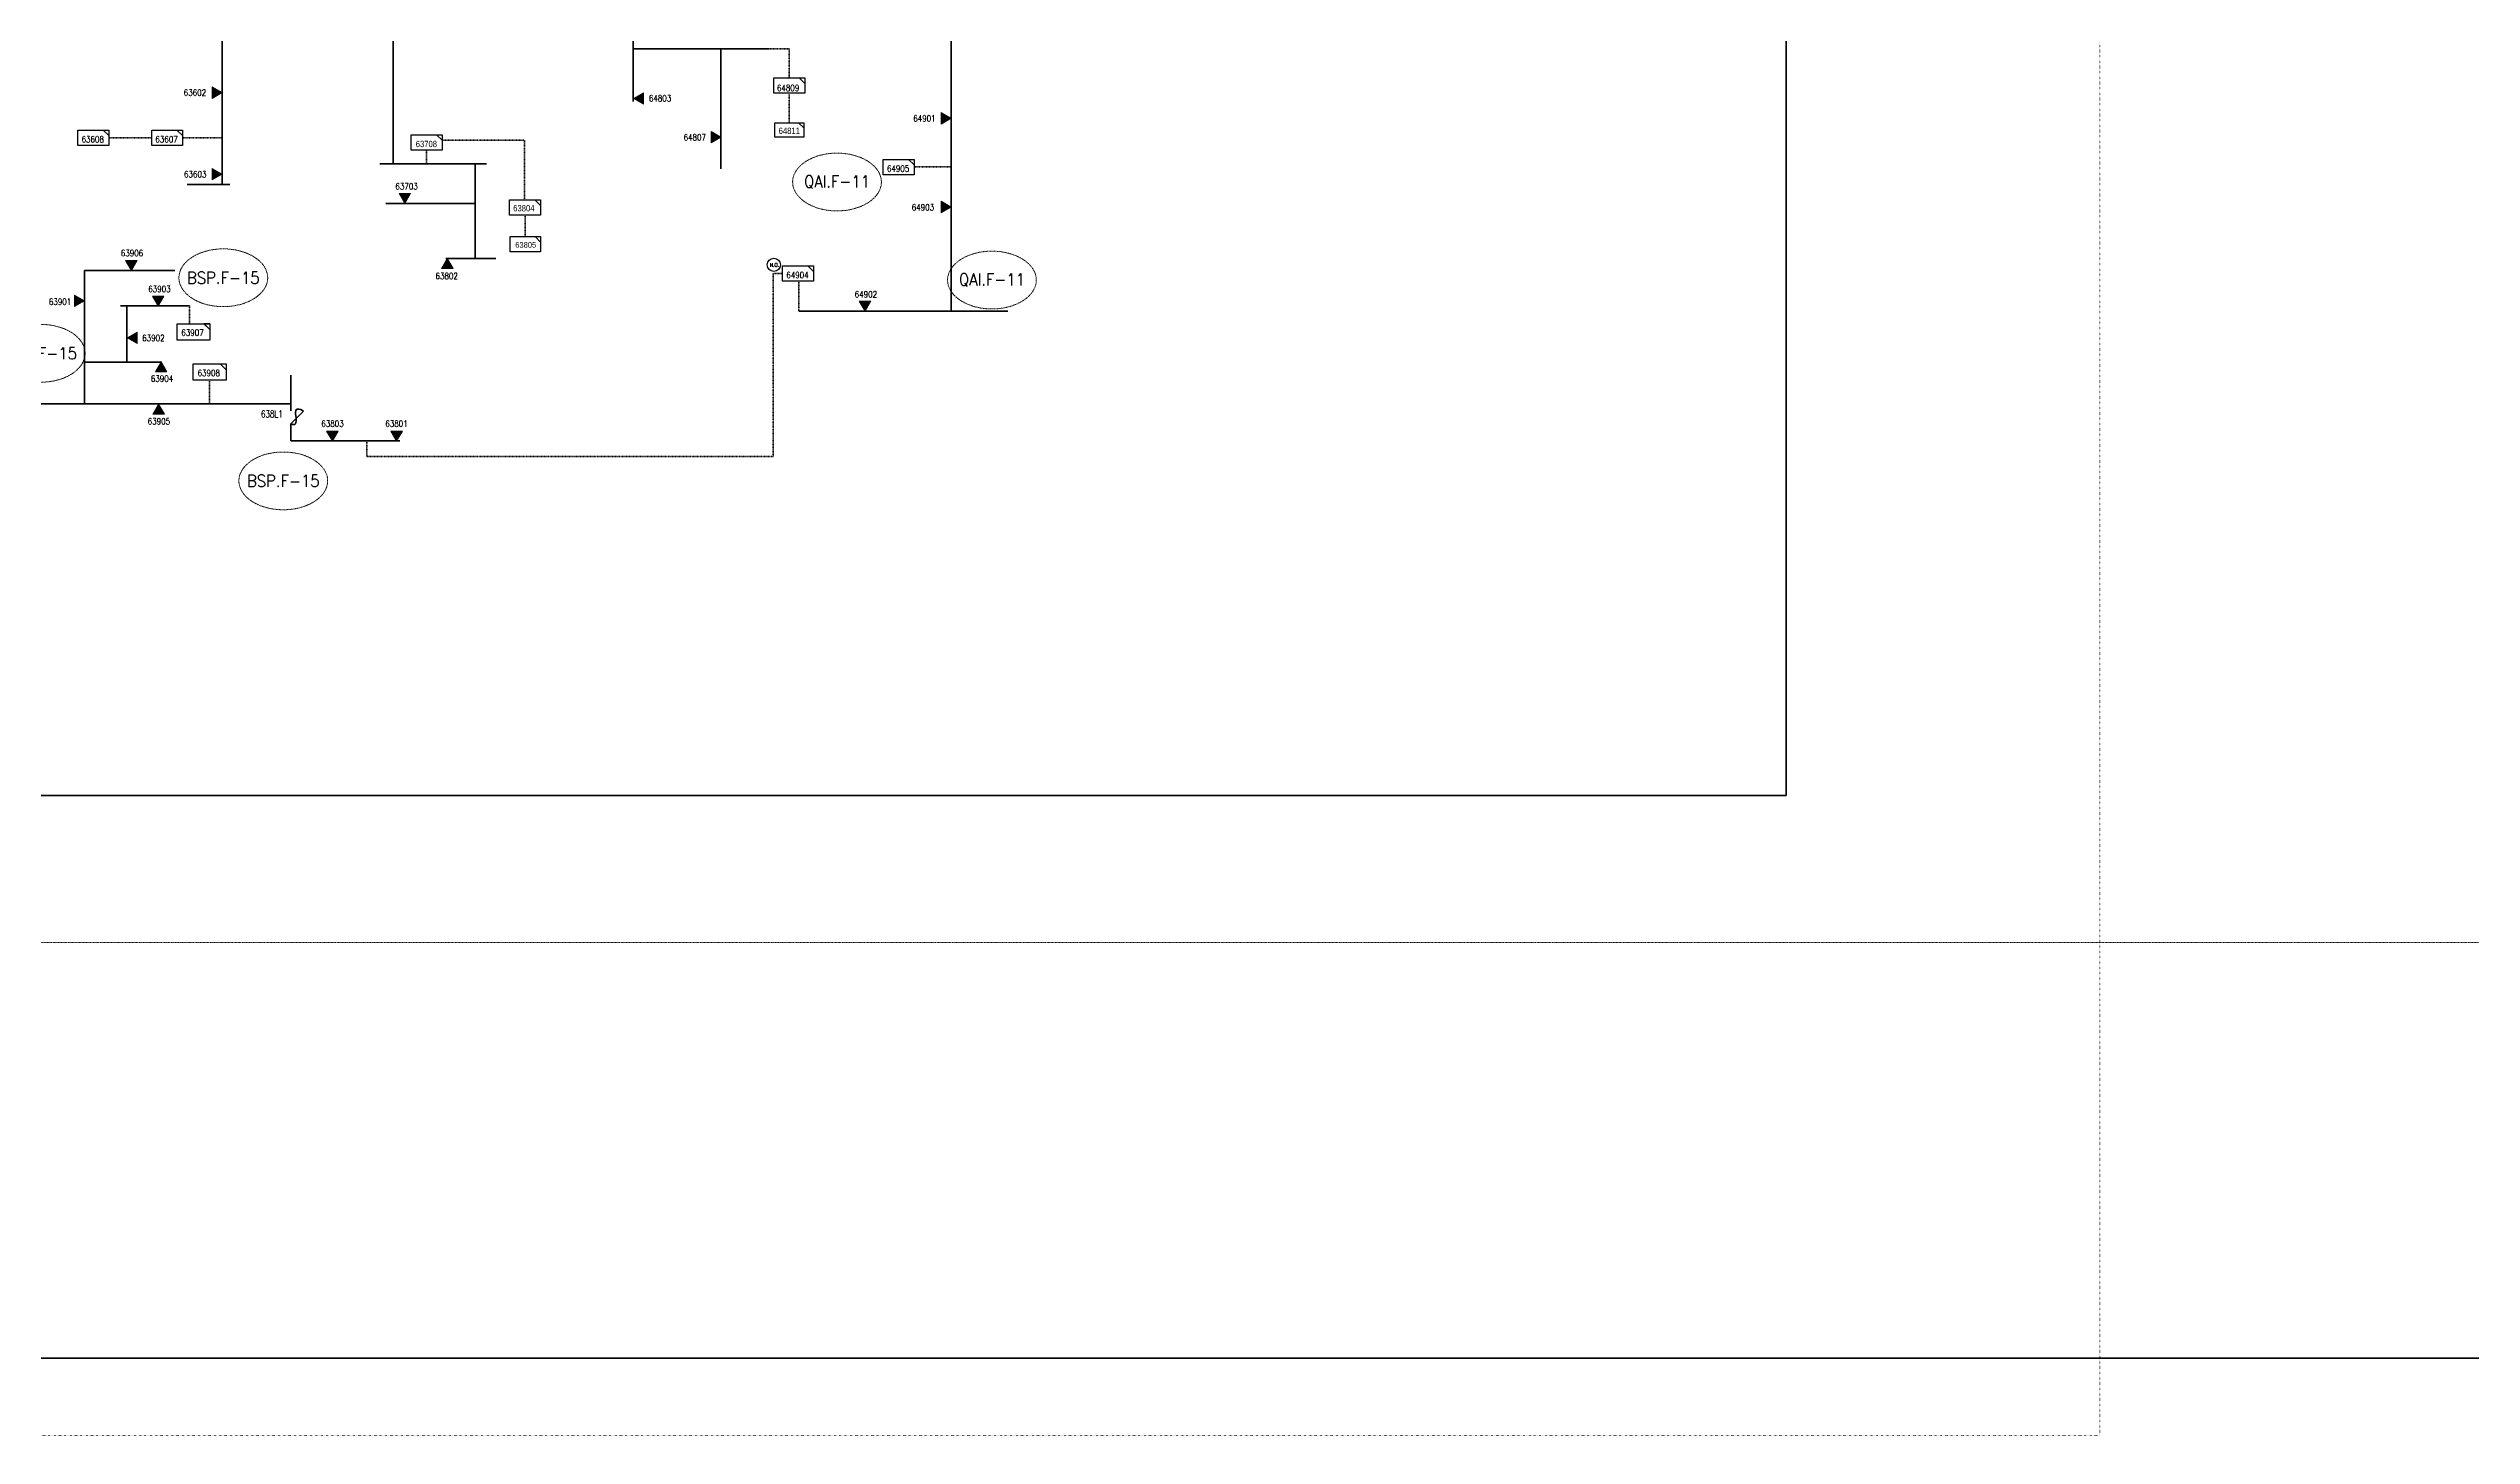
# Model space of a CAD drawing. Header units: metres. Extents: x 65984 to 144644, y -19036 to 23726.
# Drawn here: x 131934 to 133736, y 19332 to 20364 of the extents above; entities that cross this region are included whole.
import ezdxf
from ezdxf.enums import TextEntityAlignment as Align

# ---------------------------------------------------------------- set-up
doc = ezdxf.new("R2010")
doc.units = ezdxf.units.M
doc.header["$MEASUREMENT"] = 0
doc.linetypes.add('DGN Style 1', pattern=[0.6, 0, -0.6])
doc.linetypes.add('DGN Style 3', pattern=[0.013877, 0, -0.013877])
doc.layers.get('0').update_dxf_attribs({"color": 95, "lineweight": 40})
for name, color, linetype, lineweight in [('d_grid line', 7, 'DGN Style 1', 0), ('d_tf', 1, 'Continuous', 40), ('d_tf no', 6, 'Continuous', 40), ('d_ug cable', 95, 'Continuous', 40), ('d_village name', 7, 'Continuous', 40), ('fedr no', 95, 'Continuous', 40), ('O H MAIN FEEDER', 4, 'Continuous', 100), ('SW N O', 114, 'Continuous', 30)]:
    doc.layers.add(name, color=color, linetype=linetype, lineweight=lineweight)
doc.styles.add('Style-msdefault', font='msdefault.shx')
doc.styles.add('Style-STANDARD', font='STANDARD.shx')

# ---------------------------------------------------------------- blocks, each defined once
blk = doc.blocks.new('TRANS_2_1')
at = {"color": 0, "linetype": 'Continuous', "lineweight": 0, "ltscale": 500, "flags": 128}
blk.add_lwpolyline([(8668600, 4991700), (8668600, -5008300), (9500, -8300)], close=True, dxfattribs=at)
at = {"color": 0, "linetype": 'Continuous', "lineweight": 0, "ltscale": 500}
blk.add_solid([(8668600, 4991700), (8668600, -5008300), (9500, -8300)], dxfattribs=at)
blk = doc.blocks.new('FUSE01_1')
at = {"color": 0, "linetype": 'ByBlock', "lineweight": -2, "ltscale": 500}
blk.add_line((0, -8575), (0, -11275), dxfattribs=at)
at = {"color": 0, "linetype": 'ByBlock', "lineweight": -2, "ltscale": 500, "flags": 128}
blk.add_lwpolyline([(0, 25), (0, -2875), (-5600, -8475)], dxfattribs=at)
at = {"color": 0, "linetype": 'ByBlock', "lineweight": -2, "ltscale": 500}
blk.add_open_spline([(-5600, -8475), (1700, -12675), (-5800, -675), (0, -2875)], degree=3, dxfattribs=at)
blk = doc.blocks.new('TF_2_2')
at = {"layer": 'd_village name', "color": 0, "linetype": 'Continuous', "lineweight": 30, "ltscale": 500}
blk.add_line((3150, 2475), (4950, 675), dxfattribs=at)
blk.add_3dface([(-5050, 2475), (4950, 2475), (4950, -2525), (-5050, -2525)], dxfattribs=at)
blk = doc.blocks.new('*U967')
at = {"layer": 'SW N O', "color": 3, "ltscale": 0.426762}
blk.add_circle((0, 0), 16.8, dxfattribs=at)
at = {"layer": 'SW N O', "color": 3, "style": 'Style-STANDARD'}
blk.add_text('N.O.', height=9.6, dxfattribs=at).set_placement((1.7, -0.2), align=Align.MIDDLE_CENTER)
blk = doc.blocks.new('TF_1_1')
at = {"layer": 'd_village name', "color": 0, "linetype": 'Continuous', "lineweight": 30, "ltscale": 500}
blk.add_line((3150, 2475), (4950, 675), dxfattribs=at)
blk.add_3dface([(-5050, 2475), (4950, 2475), (4950, -2525), (-5050, -2525)], dxfattribs=at)
blk = doc.blocks.new('*U2227')
at = {"color": 6, "linetype": 'Continuous', "lineweight": 0, "flags": 128}
blk.add_lwpolyline([(18.3, 14.3), (28.6, 14.3), (28.6, 4)], close=True, dxfattribs=at)
at = {"color": 6, "linetype": 'Continuous', "lineweight": 30, "ltscale": 0.585929, "xscale": 0.005720000000000002, "yscale": 0.005720000000000002, "zscale": 0.006084002084081081}
blk.add_blockref('TF_1_1', (0.3, 0.2), dxfattribs=at)
blk = doc.blocks.new('*U2216')
at = {"color": 251, "linetype": 'Continuous', "lineweight": 0, "flags": 128}
blk.add_lwpolyline([(18.3, 14.3), (28.6, 14.3), (28.6, 4)], close=True, dxfattribs=at)
at = {"color": 251, "linetype": 'Continuous', "lineweight": 30, "ltscale": 0.585929, "xscale": 0.005720000000000002, "yscale": 0.005720000000000002, "zscale": 0.006084002084081081}
blk.add_blockref('TF_1_1', (0.3, 0.2), dxfattribs=at)
blk = doc.blocks.new('*U2238')
at = {"color": 214, "linetype": 'Continuous', "lineweight": 0, "ltscale": 0.601689, "flags": 128}
blk.add_lwpolyline([(25.7, 3.7), (16.4, 12.8), (25.7, 12.8)], close=True, dxfattribs=at)
at = {"color": 214, "linetype": 'Continuous', "lineweight": 30, "ltscale": 0.560388, "xscale": 0.005131051796615937, "yscale": 0.005131051796615937, "zscale": 0.005848276030993896}
blk.add_blockref('TF_1_1', (0.3, 0.1), dxfattribs=at)
blk = doc.blocks.new('*U2350')
at = {"color": 214, "linetype": 'Continuous', "lineweight": 0, "flags": 128}
blk.add_lwpolyline([(18.3, 14.3), (28.6, 14.3), (28.6, 4)], close=True, dxfattribs=at)
at = {"color": 214, "linetype": 'Continuous', "lineweight": 30, "ltscale": 0.585929, "xscale": 0.005720000000000002, "yscale": 0.005720000000000002, "zscale": 0.006084002084081081}
blk.add_blockref('TF_1_1', (0.3, 0.2), dxfattribs=at)
blk = doc.blocks.new('*U3835')
at = {"color": 251, "linetype": 'Continuous', "lineweight": 0, "flags": 128}
blk.add_lwpolyline([(18.3, 14.3), (28.6, 14.3), (28.6, 4)], close=True, dxfattribs=at)
at = {"color": 251, "linetype": 'Continuous', "lineweight": 30, "ltscale": 0.563004, "xscale": 0.005720000000000002, "yscale": 0.005720000000000002, "zscale": 0.005523596017311485}
blk.add_blockref('TF_1_1', (0.3, 0.2), dxfattribs=at)

msp = doc.modelspace()

# ---------------------------------------------------------------- linework, layer by layer
at = {"color": 214, "linetype": 'Continuous', "lineweight": 100, "ltscale": 0.426762}
for p, q in [((132368.7, 20514.3), (132368.7, 20324.4)), ((132369.1, 20363.5), (132469.7, 20363.5)), ((132434, 20363.5), (132434, 20274.1)), ((132605.2, 20168.4), (132491.8, 20168.4)), ((132605.2, 20168.4), (132647.4, 20168.4))]:
    msp.add_line(p, q, dxfattribs=at)
at = {"color": 251, "linetype": 'Continuous', "lineweight": 100, "ltscale": 0.426762}
for p, q in [((132190.2, 20278), (132259.6, 20278)), ((132063.1, 20262.5), (132036.9, 20262.5)), ((132251.1, 20248.4), (132184.7, 20248.4)), ((132251.1, 20207.5), (132266.6, 20207.5)), ((131992.2, 20172.2), (132038.8, 20172.2)), ((131960.7, 20130.5), (132018.1, 20130.5)), ((132114, 20099.8), (132114, 20096.9)), ((132114, 20082.6), (132114, 20071.8)), ((132114, 20071.8), (132195.1, 20071.8))]:
    msp.add_line(p, q, dxfattribs=at)
at = {"color": 251, "linetype": 'DGN Style 3', "lineweight": 140}
for p, q in [((132038.8, 20172.2), (132038.8, 20159.1)), ((132053.7, 20099.3), (132053.7, 20116.9))]:
    msp.add_line(p, q, dxfattribs=at)
at = {"color": 251, "linetype": 'Continuous', "lineweight": 100, "ltscale": 0.426762, "flags": 128}
for points in [[(132190.2, 20425.3), (132190.2, 20278), (132180.4, 20278)], [(132063.1, 20380.3), (132063.1, 20262.5), (132068.8, 20262.5)], [(132251.1, 20278), (132251.1, 20207.5), (132229.5, 20207.5)], [(131960.7, 20099.3), (131960.7, 20198.5), (132027.8, 20198.5)], [(131992.2, 20130.5), (131992.2, 20172.2), (131987.5, 20172.2)], [(131919, 20099.3), (132114, 20099.3), (132114, 20120.8)]]:
    msp.add_lwpolyline(points, dxfattribs=at)
at = {"color": 214, "linetype": 'Continuous', "lineweight": 100, "ltscale": 0.426762, "flags": 128}
msp.add_lwpolyline([(132618.8, 20408.4), (132605.2, 20408.4), (132605.2, 20168.3)], dxfattribs=at)
at = {"color": 214, "linetype": 'DGN Style 3', "lineweight": 140, "flags": 128}
msp.add_lwpolyline([(132469.7, 20363.5), (132484.8, 20363.5), (132484.8, 20341.8)], dxfattribs=at)
at = {"color": 251, "linetype": 'DGN Style 3', "lineweight": 140, "flags": 128}
for points in [[(132010.6, 20297.3), (131978.7, 20297.3)], [(132063.1, 20297.3), (132033.6, 20297.3)], [(132226.6, 20295.5), (132287.8, 20295.5), (132287.8, 20251.1)], [(132215.1, 20278), (132215.1, 20288.1)], [(132288.5, 20223.8), (132288.4, 20239.5)]]:
    msp.add_lwpolyline(points, dxfattribs=at)
at = {"color": 251, "linetype": 'Continuous', "lineweight": 0, "ltscale": 0.61027, "flags": 128}
for points in [[(132053.8, 20154.8), (132049.4, 20159.1), (132053.8, 20159.1)], [(132065.9, 20124.8), (132061.5, 20129.1), (132065.9, 20129.1)]]:
    msp.add_lwpolyline(points, close=True, dxfattribs=at)
at = {"layer": 'd_grid line', "color": 7, "linetype": 'DGN Style 1', "lineweight": 0, "flags": 128}
msp.add_lwpolyline([(133459.3, 19332.1), (133459.3, 22713), (107396.8, 22713), (107396.8, 19332.1)], close=True, dxfattribs=at)
at = {"layer": 'd_ug cable', "color": 214, "linetype": 'DGN Style 3', "lineweight": 100}
for p, q in [((132605.2, 20275.6), (132577.7, 20275.6)), ((132491.8, 20190.6), (132491.8, 20168.4))]:
    msp.add_line(p, q, dxfattribs=at)
at = {"layer": 'd_ug cable', "color": 1, "linetype": 'DGN Style 3', "lineweight": 0}
msp.add_line((107924.2, 19698.6), (144357.5, 19698.7), dxfattribs=at)
at = {"layer": 'd_ug cable', "color": 214, "linetype": 'DGN Style 3', "lineweight": 100, "flags": 128}
msp.add_lwpolyline([(132484.8, 20329.6), (132484.8, 20308.4)], dxfattribs=at)
at = {"layer": 'd_ug cable', "color": 251, "linetype": 'DGN Style 3', "lineweight": 100, "flags": 128}
msp.add_lwpolyline([(132170.7, 20071.8), (132170.7, 20060.3), (132472.7, 20060.3), (132472.7, 20196.3), (132479.9, 20196.3)], dxfattribs=at)
at = {"layer": 'fedr no', "color": 82, "linetype": 'DGN Style 3', "lineweight": 13, "true_color": 0x1dc70e}
for centre in [(132520.3, 20264.4), (132063.9, 20193.2), (132635.5, 20191.5), (131928.1, 20137), (132108.5, 20042.1)]:
    msp.add_ellipse(centre, major_axis=(33, 0), ratio=0.651175, dxfattribs=at)
at = {"layer": 'O H MAIN FEEDER', "color": 140, "lineweight": 211, "ltscale": 0.498271, "flags": 128}
msp.add_lwpolyline([(106943.9, 22834.8), (144644.1, 22834.8), (144644.1, 19389.5), (106943.9, 19389.5)], close=True, dxfattribs=at)
at = {"layer": 'O H MAIN FEEDER', "color": 5, "lineweight": 211, "ltscale": 30, "flags": 128}
msp.add_lwpolyline([(111246, 19990), (113139.2, 19990), (113139.2, 19808), (133226.2, 19808), (133226.2, 22351.2), (129774.4, 22351.2)], dxfattribs=at)

# ---------------------------------------------------------------- block references
at = {"color": 214, "linetype": 'Continuous', "lineweight": 0, "xscale": 0.4012293440304244, "yscale": 0.4012293440304244, "zscale": 0.4012293440304244}
for p in [(132484.8, 20336.1), (132566.2, 20275.5)]:
    msp.add_blockref('*U2350', p, dxfattribs=at)
at = {"color": 214, "linetype": 'Continuous', "lineweight": 30, "ltscale": 0.560388, "xscale": 0.417401667147495, "yscale": 0.417401667147495, "zscale": 0.417401667147495}
msp.add_blockref('*U2238', (132484.8, 20303.1), dxfattribs=at)
at = {"color": 251, "linetype": 'Continuous', "lineweight": 0}
for name, p, xscale, yscale, zscale in [('*U2216', (131967.2, 20297.3), 0.4012293440304244, 0.4012293440304244, 0.4012293440304244), ('*U2216', (132022.1, 20297.3), 0.4012293440304244, 0.4012293440304244, 0.4012293440304244), ('*U2216', (132215.1, 20293.8), 0.4012293440304244, 0.4012293440304244, 0.4012293440304244), ('*U2216', (132288.3, 20245.4), 0.4012293440304244, 0.4012293440304244, 0.4012293440304244), ('*U3835', (132288.5, 20218.1), 0.3977430901649044, 0.3977430901649044, 0.3977430901649044)]:
    msp.add_blockref(name, p, dxfattribs=dict(at, xscale=xscale, yscale=yscale, zscale=zscale))
at = {"color": 6, "linetype": 'Continuous', "lineweight": 0, "xscale": 0.4012293440304244, "yscale": 0.4012293440304244, "zscale": 0.4012293440304244}
msp.add_blockref('*U2227', (132491.3, 20196.3), dxfattribs=at)
at = {"color": 251, "linetype": 'DGN Style 3', "lineweight": 106, "ltscale": 0.61027, "xscale": 0.002441080165275587, "yscale": 0.002441080165275587, "zscale": 0.002441080165275587, "rotation": 359.9999999999999}
for p in [(132041.8, 20153), (132053.9, 20123.1)]:
    msp.add_blockref('TF_2_2', p, dxfattribs=at)
at = {"color": 251, "linetype": 'Continuous', "lineweight": 106, "ltscale": 0.426762, "xscale": 0.001707049066626284, "yscale": 0.001707049066626284, "zscale": 0.001707049066626284, "rotation": 180}
msp.add_blockref('FUSE01_1', (132114, 20079.6), dxfattribs=at)
at = {"layer": 'd_tf', "color": 251, "linetype": 'Continuous', "lineweight": 0, "ltscale": 0.426762, "xscale": 8.535245333131417e-07, "yscale": 8.535245333131417e-07, "zscale": 8.535245333131417e-07}
for p, rotation in [((132063.1, 20330.9), 180.0000000000004), ((132063.1, 20270.2), 180.0000000000004), ((132198.9, 20248.4), 89.99999999999994), ((131995.5, 20198.6), 89.9999999999999), ((132230.5, 20207.5), 269.9999999999999), ((131960.7, 20176), 180), ((132015.5, 20172.2), 89.9999999999999), ((131992.5, 20148.5), 359.9999999999998), ((132017.7, 20130.5), 270), ((132015.8, 20099.1), 270), ((132145, 20071.8), 90.00000000000001), ((132192.8, 20071.8), 90.00000000000001)]:
    msp.add_blockref('TRANS_2_1', p, dxfattribs=dict(at, rotation=rotation))
at = {"layer": 'd_tf', "color": 214, "linetype": 'Continuous', "lineweight": 0, "ltscale": 0.426762, "xscale": 8.535245333131417e-07, "yscale": 8.535245333131417e-07, "zscale": 8.535245333131417e-07}
msp.add_blockref('TRANS_2_1', (132368.9, 20326.5), dxfattribs=at)
for p, rotation in [((132605.2, 20311.8), 180), ((132434, 20297.8), 180.0000000000004), ((132605.2, 20245.8), 180), ((132541.1, 20168.4), 90.00000000000001)]:
    msp.add_blockref('TRANS_2_1', p, dxfattribs=dict(at, rotation=rotation))
at = {"layer": 'SW N O', "color": 3, "xscale": 0.2950694635422144, "yscale": 0.2950694635422144, "zscale": 0.2950694635422144}
msp.add_blockref('*U967', (132473.3, 20202.8), dxfattribs=at)

# ---------------------------------------------------------------- texts
at = {"color": 251, "linetype": 'Continuous', "lineweight": 80, "style": 'Style-STANDARD', "width": 0.833333}
msp.add_text('638L1', height=5.12, dxfattribs=at).set_placement((132100, 20091.8), align=Align.MIDDLE_CENTER)
at = {"layer": 'd_tf no', "color": 251, "linetype": 'Continuous', "lineweight": 40, "width": 0.909091}
for s, height, style, p in [('63602', 4.69, 'Style-STANDARD', (132042.8, 20330.9)), ('63608', 4.69, 'Style-STANDARD', (131966.8, 20296.2)), ('63607', 4.69, 'Style-STANDARD', (132021.7, 20296.2)), ('63708', 4.69, 'Style-msdefault', (132214.9, 20292.7)), ('63603', 4.69, 'Style-STANDARD', (132043, 20270.2)), ('63703', 4.69, 'Style-STANDARD', (132200.2, 20261.2)), ('63804', 4.69, 'Style-msdefault', (132287.4, 20244.9)), ('63805', 4.22, 'Style-msdefault', (132288.8, 20217.6)), ('63906', 4.69, 'Style-STANDARD', (131996, 20211.5)), ('63903', 4.69, 'Style-STANDARD', (132016.4, 20184.8)), ('63802', 4.69, 'Style-STANDARD', (132230, 20194.5)), ('63901', 4.69, 'Style-STANDARD', (131942.5, 20175.3)), ('63902', 4.69, 'Style-STANDARD', (132011.9, 20148.4)), ('63907', 4.69, 'Style-STANDARD', (132041, 20152.4)), ('63904', 4.69, 'Style-STANDARD', (132018.3, 20118.2)), ('63908', 4.69, 'Style-STANDARD', (132053.1, 20122.4)), ('63905', 4.69, 'Style-STANDARD', (132016, 20086.4)), ('63803', 4.69, 'Style-STANDARD', (132145.1, 20084.7)), ('63801', 4.69, 'Style-STANDARD', (132192.7, 20084.7))]:
    msp.add_text(s, height=height, dxfattribs=dict(at, style=style)).set_placement(p, align=Align.MIDDLE_CENTER)
at = {"layer": 'd_tf no', "color": 214, "linetype": 'Continuous', "lineweight": 40, "width": 0.909091}
for s, style, p in [('64803', 'Style-STANDARD', (132388.7, 20326.7)), ('64809', 'Style-STANDARD', (132483.9, 20334.3)), ('64901', 'Style-STANDARD', (132585.3, 20311.7)), ('64807', 'Style-STANDARD', (132414.5, 20297.6)), ('64811', 'Style-msdefault', (132484.8, 20302.5)), ('64905', 'Style-STANDARD', (132565.7, 20274.4)), ('64903', 'Style-STANDARD', (132584.2, 20245.6)), ('64902', 'Style-STANDARD', (132541.8, 20180.9))]:
    msp.add_text(s, height=4.69, dxfattribs=dict(at, style=style)).set_placement(p, align=Align.MIDDLE_CENTER)
at = {"layer": 'd_tf no', "color": 6, "linetype": 'Continuous', "lineweight": 40, "style": 'Style-STANDARD', "width": 0.909091}
msp.add_text('64904', height=4.69, dxfattribs=at).set_placement((132490.9, 20195.2), align=Align.MIDDLE_CENTER)
at = {"layer": 'fedr no', "color": 6, "linetype": 'Continuous', "lineweight": 40, "char_height": 8.85, "attachment_point": 5, "style": 'Style-STANDARD'}
for s, insert in [('QAI.F-11', (132520.3, 20264.4)), ('BSP.F-15', (132063.9, 20193.2)), ('QAI.F-11', (132635.5, 20191.5)), ('BSP.F-15', (131928.1, 20137)), ('BSP.F-15', (132108.5, 20042.1))]:
    msp.add_mtext(s, dxfattribs=dict(at, insert=insert))

doc.saveas('drawing.dxf')
